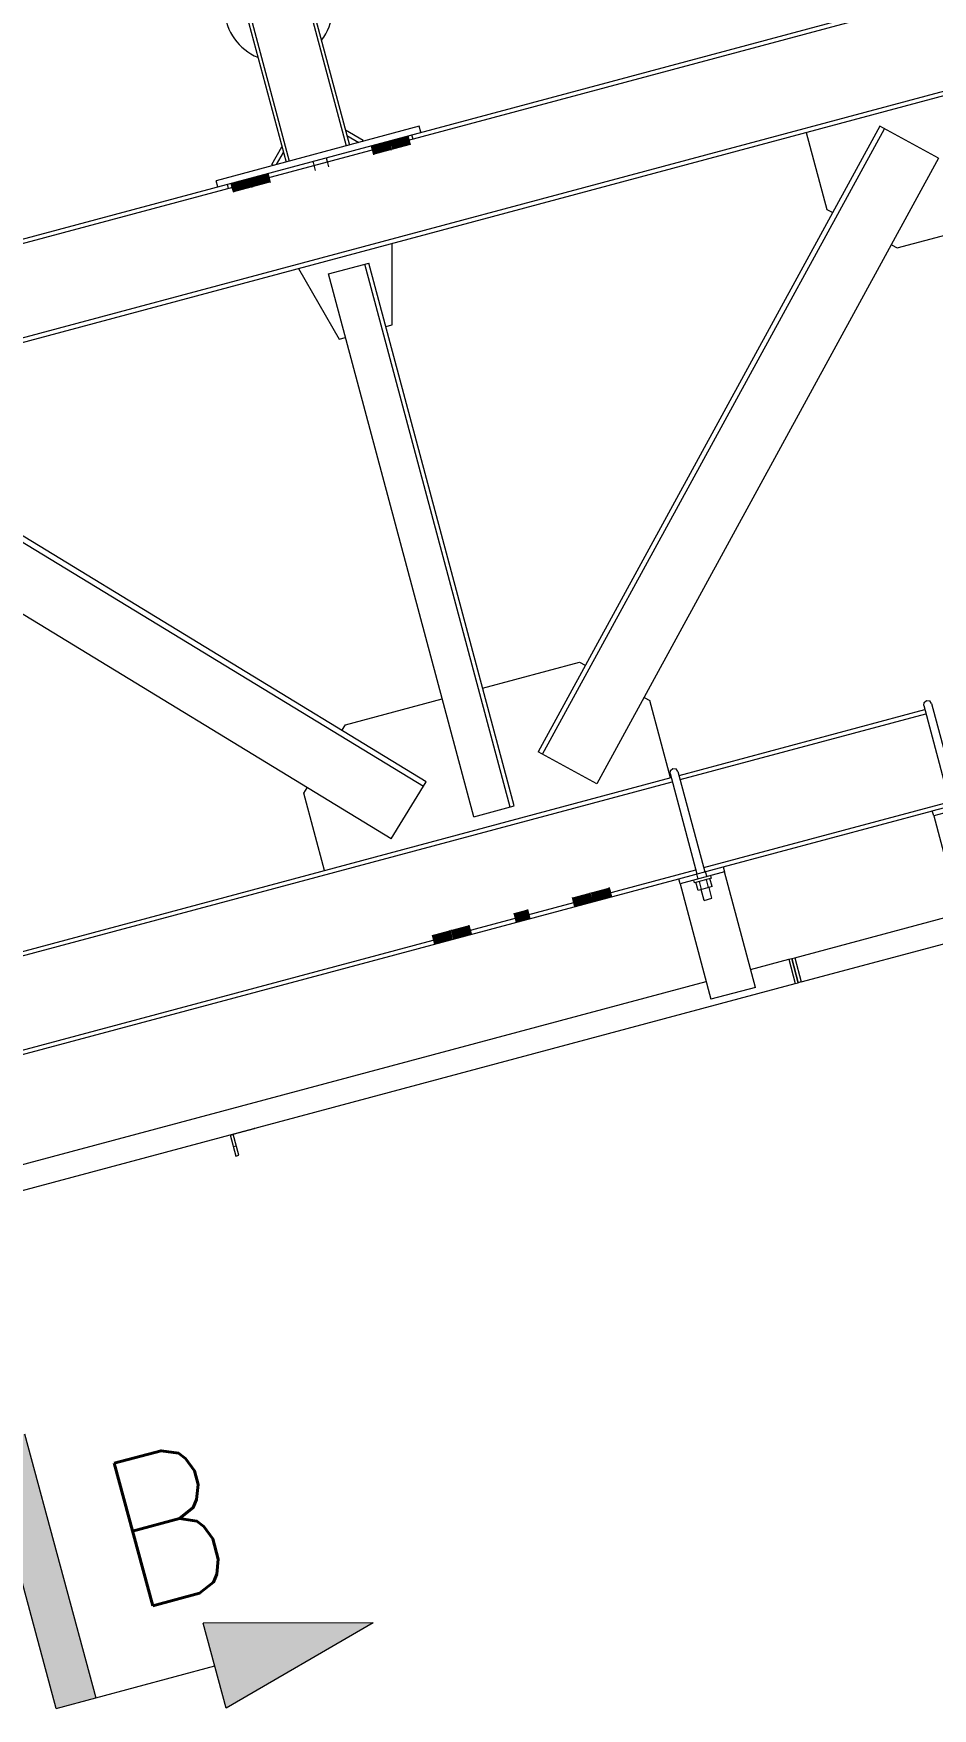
# Model space of a CAD drawing. Header units: millimetres. Extents: x -753 to 90, y 56274 to 56868.
# Drawn here: x -363.9 to -336.5, y 56698.4 to 56749.4 of the extents above; entities that cross this region are included whole.
import ezdxf

# ---------------------------------------------------------------- set-up
doc = ezdxf.new("R2010")
doc.units = ezdxf.units.MM
doc.linetypes.add('XKITLINE00', pattern=[0])
doc.linetypes.add('XKITLINE02', pattern=[4, 2, -2])
for name, color, linetype, lineweight in [('Corte', 7, 'Continuous', 0), ('Parafuso', 3, 'Continuous', 0), ('Peça', 2, 'Continuous', 0)]:
    doc.layers.add(name, color=color, linetype=linetype, lineweight=lineweight)
doc.styles.add('ROMANS', font='romans__.ttf')

# ---------------------------------------------------------------- blocks, each defined once
blk = doc.blocks.new('*A1309')
at = {"layer": 'Peça', "color": 1, "linetype": 'XKITLINE00', "lineweight": 0}
for p, q in [((-287.324, 56735.521), (-282.895, 56736.707)), ((-282.895, 56736.707), (-282.698, 56735.971)), ((-340.47, 56720.492), (-282.698, 56735.971)), ((-303.397, 56731.214), (-288.676, 56735.159)), ((-334.287, 56722.938), (-304.75, 56730.852)), ((-340.667, 56721.228), (-335.639, 56722.575)), ((-340.667, 56721.228), (-340.47, 56720.492))]:
    blk.add_line(p, q, dxfattribs=at)
blk = doc.blocks.new('*A1311')
at = {"layer": 'Peça', "color": 1, "linetype": 'XKITLINE00', "lineweight": 0}
for p, q in [((-344.195, 56726.782), (-336.709, 56728.788)), ((-344.161, 56726.655), (-336.675, 56728.661)), ((-366.757, 56720.737), (-344.436, 56726.718)), ((-366.723, 56720.61), (-344.402, 56726.59)), ((-343.442, 56723.973), (-335.956, 56725.979)), ((-342.853, 56723.995), (-336.477, 56725.703)), ((-366.004, 56717.928), (-343.684, 56723.909)), ((-365.97, 56717.801), (-344.205, 56723.632))]:
    blk.add_line(p, q, dxfattribs=at)
blk = doc.blocks.new('*A1312')
at = {"layer": 'Peça', "color": 1, "linetype": 'XKITLINE00', "lineweight": 0}
for p, q in [((-398.563, 56733.914), (-252.563, 56773.034)), ((-398.529, 56733.787), (-252.563, 56772.897)), ((-397.81, 56731.105), (-252.563, 56770.023)), ((-397.776, 56730.978), (-252.563, 56769.886))]:
    blk.add_line(p, q, dxfattribs=at)
blk = doc.blocks.new('*A1324')
at = {"layer": 'Parafuso'}
for points in [[(-357.807, 56744.669), (-357.848, 56744.823), (-357.308, 56744.968), (-357.266, 56744.814)], [(-357.774, 56744.546), (-357.807, 56744.669), (-357.266, 56744.814), (-357.233, 56744.691)], [(-357.226, 56744.824), (-357.267, 56744.979), (-356.726, 56745.124), (-356.685, 56744.969)], [(-357.193, 56744.702), (-357.226, 56744.824), (-356.685, 56744.969), (-356.652, 56744.847)]]:
    blk.add_hatch(color=7, dxfattribs=at).paths.add_polyline_path(points, flags=17)
at = {"layer": 'Parafuso', "color": 7, "linetype": 'XKITLINE00', "lineweight": 0}
for p, q in [((-357.848, 56744.823), (-357.807, 56744.669)), ((-357.308, 56744.968), (-357.266, 56744.814)), ((-357.267, 56744.979), (-357.226, 56744.824)), ((-357.266, 56744.814), (-357.233, 56744.691)), ((-357.226, 56744.824), (-357.193, 56744.702)), ((-356.726, 56745.124), (-356.685, 56744.969)), ((-356.685, 56744.969), (-356.652, 56744.847)), ((-357.807, 56744.669), (-357.774, 56744.546))]:
    blk.add_line(p, q, dxfattribs=at)
blk = doc.blocks.new('*A1325')
at = {"layer": 'Parafuso'}
for points in [[(-352.457, 56746.268), (-352.415, 56746.113), (-352.956, 56745.969), (-352.997, 56746.123)], [(-353.038, 56746.112), (-352.997, 56745.958), (-353.537, 56745.813), (-353.579, 56745.967)], [(-352.997, 56745.958), (-352.964, 56745.835), (-353.504, 56745.69), (-353.537, 56745.813)], [(-352.415, 56746.113), (-352.382, 56745.991), (-352.923, 56745.846), (-352.956, 56745.969)]]:
    blk.add_hatch(color=7, dxfattribs=at).paths.add_polyline_path(points, flags=17)
at = {"layer": 'Parafuso', "color": 7, "linetype": 'XKITLINE00', "lineweight": 0}
for p, q in [((-352.457, 56746.268), (-352.415, 56746.113)), ((-353.579, 56745.967), (-353.537, 56745.813)), ((-353.537, 56745.813), (-353.504, 56745.69)), ((-353.038, 56746.112), (-352.997, 56745.958)), ((-352.997, 56746.123), (-352.956, 56745.969)), ((-352.997, 56745.958), (-352.964, 56745.835)), ((-352.956, 56745.969), (-352.923, 56745.846)), ((-352.415, 56746.113), (-352.382, 56745.991))]:
    blk.add_line(p, q, dxfattribs=at)
blk = doc.blocks.new('*A1326')
at = {"layer": 'Parafuso', "color": 7, "linetype": 'XKITLINE02', "lineweight": 0}
for p, q in [((-355.355, 56745.491), (-355.314, 56745.337)), ((-355.355, 56745.491), (-355.314, 56745.337)), ((-355.314, 56745.337), (-355.281, 56745.214)), ((-355.314, 56745.337), (-355.281, 56745.214)), ((-354.95, 56745.6), (-354.908, 56745.445)), ((-354.95, 56745.6), (-354.908, 56745.445)), ((-354.908, 56745.445), (-354.875, 56745.323)), ((-354.908, 56745.445), (-354.875, 56745.323))]:
    blk.add_line(p, q, dxfattribs=at)
blk = doc.blocks.new('*A1335')
at = {"layer": 'Parafuso', "color": 7, "linetype": 'XKITLINE02', "lineweight": 0}
for p, q in [((-355.355, 56745.491), (-355.314, 56745.337)), ((-355.355, 56745.491), (-355.314, 56745.337)), ((-355.314, 56745.337), (-355.281, 56745.214)), ((-355.314, 56745.337), (-355.281, 56745.214)), ((-354.95, 56745.6), (-354.908, 56745.445)), ((-354.95, 56745.6), (-354.908, 56745.445)), ((-354.908, 56745.445), (-354.875, 56745.323)), ((-354.908, 56745.445), (-354.875, 56745.323))]:
    blk.add_line(p, q, dxfattribs=at)
blk = doc.blocks.new('*A1354')
at = {"layer": 'Parafuso'}
for points in [[(-351.678, 56721.796), (-351.711, 56721.918), (-351.171, 56722.063), (-351.138, 56721.941)], [(-351.637, 56721.641), (-351.678, 56721.796), (-351.138, 56721.941), (-351.096, 56721.786)], [(-351.097, 56721.951), (-351.13, 56722.074), (-350.589, 56722.219), (-350.556, 56722.096)], [(-351.056, 56721.797), (-351.097, 56721.951), (-350.556, 56722.096), (-350.515, 56721.942)]]:
    blk.add_hatch(color=7, dxfattribs=at).paths.add_polyline_path(points, flags=17)
at = {"layer": 'Parafuso', "color": 7, "linetype": 'XKITLINE00', "lineweight": 0}
for p, q in [((-351.678, 56721.796), (-351.711, 56721.918)), ((-351.637, 56721.641), (-351.678, 56721.796)), ((-351.138, 56721.941), (-351.171, 56722.063)), ((-351.096, 56721.786), (-351.138, 56721.941)), ((-351.097, 56721.951), (-351.13, 56722.074)), ((-351.056, 56721.797), (-351.097, 56721.951)), ((-350.556, 56722.096), (-350.589, 56722.219)), ((-350.515, 56721.942), (-350.556, 56722.096))]:
    blk.add_line(p, q, dxfattribs=at)
blk = doc.blocks.new('*A1371')
at = {"layer": 'Peça', "color": 1, "linetype": 'XKITLINE00', "lineweight": 0}
for p, q in [((-342.015, 56720.867), (-340.851, 56721.179)), ((-340.851, 56721.179), (-340.654, 56720.443)), ((-386.601, 56708.132), (-340.654, 56720.443)), ((-364.577, 56714.822), (-343.367, 56720.505)), ((-380.708, 56710.5), (-365.929, 56714.459)), ((-386.798, 56708.868), (-382.06, 56710.137)), ((-386.798, 56708.868), (-386.601, 56708.132))]:
    blk.add_line(p, q, dxfattribs=at)
blk = doc.blocks.new('*A1383')
at = {"layer": 'Peça', "color": 1, "linetype": 'XKITLINE00', "lineweight": 0}
for p, q in [((-354.876, 56742.058), (-353.649, 56742.387)), ((-349.341, 56725.818), (-353.771, 56742.354)), ((-349.218, 56725.85), (-353.649, 56742.387)), ((-350.445, 56725.522), (-354.876, 56742.058)), ((-350.445, 56725.522), (-349.218, 56725.85))]:
    blk.add_line(p, q, dxfattribs=at)
blk = doc.blocks.new('*A1691')
at = {"layer": 'Peça', "color": 1, "linetype": 'XKITLINE00', "lineweight": 0}
for p, q in [((-357.871, 56715.83), (-357.698, 56715.184)), ((-357.867, 56715.816), (-357.775, 56715.841)), ((-357.778, 56715.853), (-357.134, 56716.026)), ((-357.606, 56715.209), (-357.778, 56715.853)), ((-357.134, 56716.026), (-357.135, 56716.027)), ((-357.775, 56715.474), (-357.683, 56715.499)), ((-357.698, 56715.184), (-357.606, 56715.209))]:
    blk.add_line(p, q, dxfattribs=at)
blk = doc.blocks.new('*A1725')
at = {"layer": 'Parafuso'}
for points in [[(-346.319, 56723.363), (-346.286, 56723.24), (-346.827, 56723.096), (-346.86, 56723.218)], [(-346.901, 56723.207), (-346.868, 56723.085), (-347.409, 56722.94), (-347.441, 56723.062)], [(-346.868, 56723.085), (-346.826, 56722.93), (-347.367, 56722.785), (-347.409, 56722.94)], [(-346.286, 56723.24), (-346.245, 56723.086), (-346.786, 56722.941), (-346.827, 56723.096)]]:
    blk.add_hatch(color=7, dxfattribs=at).paths.add_polyline_path(points, flags=17)
at = {"layer": 'Parafuso', "color": 7, "linetype": 'XKITLINE00', "lineweight": 0}
for p, q in [((-346.286, 56723.24), (-346.319, 56723.363)), ((-347.409, 56722.94), (-347.441, 56723.062)), ((-347.367, 56722.785), (-347.409, 56722.94)), ((-346.868, 56723.085), (-346.901, 56723.207)), ((-346.826, 56722.93), (-346.868, 56723.085)), ((-346.827, 56723.096), (-346.86, 56723.218)), ((-346.786, 56722.941), (-346.827, 56723.096)), ((-346.245, 56723.086), (-346.286, 56723.24))]:
    blk.add_line(p, q, dxfattribs=at)
blk = doc.blocks.new('*A1726')
at = {"layer": 'Parafuso'}
for points in [[(-348.812, 56722.695), (-348.78, 56722.572), (-349.185, 56722.464), (-349.218, 56722.586)], [(-348.812, 56722.695), (-348.78, 56722.572), (-349.185, 56722.464), (-349.218, 56722.586)], [(-348.78, 56722.572), (-348.738, 56722.418), (-349.144, 56722.309), (-349.185, 56722.464)], [(-348.78, 56722.572), (-348.738, 56722.418), (-349.144, 56722.309), (-349.185, 56722.464)]]:
    blk.add_hatch(color=7, dxfattribs=at).paths.add_polyline_path(points, flags=17)
at = {"layer": 'Parafuso', "color": 7, "linetype": 'XKITLINE00', "lineweight": 0}
for p, q in [((-349.185, 56722.464), (-349.218, 56722.586)), ((-349.185, 56722.464), (-349.218, 56722.586)), ((-349.144, 56722.309), (-349.185, 56722.464)), ((-349.144, 56722.309), (-349.185, 56722.464)), ((-348.78, 56722.572), (-348.812, 56722.695)), ((-348.78, 56722.572), (-348.812, 56722.695)), ((-348.738, 56722.418), (-348.78, 56722.572)), ((-348.738, 56722.418), (-348.78, 56722.572))]:
    blk.add_line(p, q, dxfattribs=at)
blk = doc.blocks.new('*A1727')
at = {"layer": 'Parafuso'}
for points in [[(-348.812, 56722.695), (-348.78, 56722.572), (-349.185, 56722.464), (-349.218, 56722.586)], [(-348.812, 56722.695), (-348.78, 56722.572), (-349.185, 56722.464), (-349.218, 56722.586)], [(-348.78, 56722.572), (-348.738, 56722.418), (-349.144, 56722.309), (-349.185, 56722.464)], [(-348.78, 56722.572), (-348.738, 56722.418), (-349.144, 56722.309), (-349.185, 56722.464)]]:
    blk.add_hatch(color=7, dxfattribs=at).paths.add_polyline_path(points, flags=17)
at = {"layer": 'Parafuso', "color": 7, "linetype": 'XKITLINE00', "lineweight": 0}
for p, q in [((-349.218, 56722.586), (-349.185, 56722.464)), ((-349.218, 56722.586), (-349.185, 56722.464)), ((-349.185, 56722.464), (-349.144, 56722.309)), ((-349.185, 56722.464), (-349.144, 56722.309)), ((-348.812, 56722.695), (-348.78, 56722.572)), ((-348.812, 56722.695), (-348.78, 56722.572)), ((-348.78, 56722.572), (-348.738, 56722.418)), ((-348.78, 56722.572), (-348.738, 56722.418))]:
    blk.add_line(p, q, dxfattribs=at)
blk = doc.blocks.new('*A1735')
at = {"layer": 'Parafuso', "color": 7, "linetype": 'XKITLINE02', "lineweight": 0}
for p, q in [((-352.342, 56746.299), (-352.307, 56746.171)), ((-352.747, 56746.19), (-352.713, 56746.063)), ((-357.963, 56744.792), (-357.929, 56744.665)), ((-357.558, 56744.901), (-357.523, 56744.774))]:
    blk.add_line(p, q, dxfattribs=at)
blk = doc.blocks.new('*A1736')
at = {"layer": 'Parafuso', "color": 7, "linetype": 'XKITLINE02', "lineweight": 0}
for p, q in [((-352.342, 56746.299), (-352.307, 56746.171)), ((-352.747, 56746.19), (-352.713, 56746.063)), ((-357.963, 56744.792), (-357.929, 56744.665)), ((-357.558, 56744.901), (-357.523, 56744.774))]:
    blk.add_line(p, q, dxfattribs=at)
blk = doc.blocks.new('*A1738')
at = {"layer": 'Peça', "color": 1, "linetype": 'XKITLINE00', "lineweight": 0}
for p, q in [((-358.031, 56760.154), (-358.128, 56760.128)), ((-358.128, 56760.128), (-354.332, 56745.962)), ((-358.031, 56760.154), (-354.236, 56745.988)), ((-359.963, 56759.636), (-359.867, 56759.662)), ((-359.963, 56759.636), (-356.168, 56745.47)), ((-359.867, 56759.662), (-356.071, 56745.496)), ((-359.739, 56759.184), (-358, 56759.65))]:
    blk.add_line(p, q, dxfattribs=at)
blk = doc.blocks.new('*A1739')
at = {"layer": 'Peça', "color": 1, "linetype": 'XKITLINE00', "lineweight": 0}
for p, q in [((-352.111, 56746.557), (-358.293, 56744.901)), ((-352.062, 56746.374), (-352.111, 56746.557)), ((-358.243, 56744.717), (-358.293, 56744.901))]:
    blk.add_line(p, q, dxfattribs=at)
blk = doc.blocks.new('*A1740')
at = {"layer": 'Peça', "color": 1, "linetype": 'XKITLINE00', "lineweight": 0}
for start, end in [(322.6823, 26.3736), (183.6257, 247.317)]:
    blk.add_arc((-356.395, 56750.182), 1.65, start, end, dxfattribs=at)
blk = doc.blocks.new('*A1741')
at = {"layer": 'Peça', "color": 1, "linetype": 'XKITLINE00', "lineweight": 0}
for p, q in [((-354.36, 56746.452), (-353.818, 56746.139)), ((-354.313, 56746.278), (-353.946, 56746.066)), ((-356.605, 56745.392), (-356.292, 56745.934)), ((-356.458, 56745.393), (-356.245, 56745.761)), ((-353.818, 56746.139), (-353.844, 56746.093)), ((-356.559, 56745.366), (-356.605, 56745.392))]:
    blk.add_line(p, q, dxfattribs=at)
blk = doc.blocks.new('*A1755')
at = {"layer": 'Peça', "color": 1, "linetype": 'XKITLINE00', "lineweight": 0}
for p, q in [((-371.51, 56736.143), (-370.449, 56737.886)), ((-370.532, 56737.75), (-351.984, 56726.454)), ((-351.902, 56726.589), (-370.449, 56737.886)), ((-352.963, 56724.847), (-371.51, 56736.143)), ((-352.963, 56724.847), (-351.902, 56726.589))]:
    blk.add_line(p, q, dxfattribs=at)
blk = doc.blocks.new('*A1759')
at = {"layer": 'Peça', "color": 1, "linetype": 'XKITLINE00', "lineweight": 0}
for p, q in [((-338.075, 56746.56), (-348.49, 56727.504)), ((-348.351, 56727.427), (-337.936, 56746.484)), ((-336.285, 56745.582), (-338.075, 56746.56)), ((-336.285, 56745.582), (-346.7, 56726.525)), ((-346.7, 56726.525), (-348.49, 56727.504))]:
    blk.add_line(p, q, dxfattribs=at)
blk = doc.blocks.new('*A1761')
at = {"layer": 'Peça', "color": 1, "linetype": 'XKITLINE00', "lineweight": 0}
for p, q in [((-352.938, 56740.507), (-352.938, 56742.992)), ((-355.793, 56742.227), (-354.551, 56740.075)), ((-354.551, 56740.075), (-354.358, 56740.127)), ((-353.131, 56740.455), (-352.938, 56740.507))]:
    blk.add_line(p, q, dxfattribs=at)
blk = doc.blocks.new('*A1762')
at = {"layer": 'Peça', "color": 1, "linetype": 'XKITLINE00', "lineweight": 0}
for p, q in [((-329.146, 56746.848), (-329.775, 56749.198)), ((-329.25, 56746.678), (-329.146, 56746.848)), ((-340.319, 56746.373), (-339.689, 56744.023)), ((-333.368, 56743.973), (-330.415, 56744.765)), ((-330.415, 56744.765), (-330.311, 56744.935)), ((-339.689, 56744.023), (-339.514, 56743.928)), ((-337.548, 56742.853), (-334.595, 56743.645)), ((-337.724, 56742.949), (-337.548, 56742.853))]:
    blk.add_line(p, q, dxfattribs=at)
blk = doc.blocks.new('*A1763')
at = {"layer": 'Peça', "color": 1, "linetype": 'XKITLINE00', "lineweight": 0}
for p, q in [((-350.18, 56729.441), (-347.227, 56730.232)), ((-347.227, 56730.232), (-347.051, 56730.136)), ((-354.36, 56728.321), (-351.407, 56729.112)), ((-345.261, 56729.158), (-345.086, 56729.062)), ((-344.456, 56726.712), (-345.086, 56729.062)), ((-354.464, 56728.15), (-354.36, 56728.321)), ((-355.629, 56726.237), (-355.525, 56726.408)), ((-354.999, 56723.887), (-355.629, 56726.237))]:
    blk.add_line(p, q, dxfattribs=at)
blk = doc.blocks.new('*A1843')
at = {"layer": 'Peça', "color": 1, "linetype": 'XKITLINE00', "lineweight": 0}
for p, q in [((-343.613, 56723.28), (-343.679, 56723.525)), ((-343.189, 56723.394), (-343.613, 56723.28)), ((-343.507, 56723.308), (-343.573, 56723.554)), ((-343.295, 56723.365), (-343.361, 56723.611)), ((-343.189, 56723.394), (-343.254, 56723.639))]:
    blk.add_line(p, q, dxfattribs=at)
blk = doc.blocks.new('*A1844')
at = {"layer": 'Peça', "color": 1, "linetype": 'XKITLINE00', "lineweight": 0}
for p, q in [((-343.728, 56723.512), (-343.748, 56723.589)), ((-343.206, 56723.652), (-343.728, 56723.512)), ((-343.206, 56723.652), (-343.227, 56723.729))]:
    blk.add_line(p, q, dxfattribs=at)
blk = doc.blocks.new('*A1845')
at = {"layer": 'Peça', "color": 1, "linetype": 'XKITLINE00', "lineweight": 0}
for p, q in [((-344.469, 56726.839), (-344.456, 56726.934)), ((-344.456, 56726.934), (-344.38, 56726.992)), ((-344.38, 56726.992), (-344.286, 56726.979)), ((-344.227, 56726.904), (-344.286, 56726.979)), ((-344.227, 56726.904), (-343.408, 56723.846)), ((-344.469, 56726.839), (-343.65, 56723.781)), ((-343.434, 56722.975), (-343.522, 56723.304)), ((-343.192, 56723.04), (-343.28, 56723.369)), ((-343.434, 56722.975), (-343.192, 56723.04))]:
    blk.add_line(p, q, dxfattribs=at)
blk = doc.blocks.new('*A1848')
at = {"layer": 'Peça', "color": 1, "linetype": 'XKITLINE00', "lineweight": 0}
for p, q in [((-336.741, 56728.909), (-336.729, 56729.004)), ((-336.741, 56728.909), (-335.922, 56725.852)), ((-336.729, 56729.004), (-336.653, 56729.062)), ((-336.653, 56729.062), (-336.558, 56729.05)), ((-336.5, 56728.974), (-336.558, 56729.05)), ((-336.5, 56728.974), (-335.681, 56725.917)), ((-335.706, 56725.046), (-335.794, 56725.375)), ((-335.465, 56725.11), (-335.553, 56725.44)), ((-335.706, 56725.046), (-335.465, 56725.11))]:
    blk.add_line(p, q, dxfattribs=at)
blk = doc.blocks.new('*A1849')
at = {"layer": 'Parafuso', "color": 7, "linetype": 'XKITLINE02', "lineweight": 0}
for p, q in [((-343.664, 56723.778), (-343.623, 56723.623)), ((-343.394, 56723.85), (-343.352, 56723.695))]:
    blk.add_line(p, q, dxfattribs=at)
blk = doc.blocks.new('*A1850')
at = {"layer": 'Parafuso', "color": 7, "linetype": 'XKITLINE02', "lineweight": 0}
for p, q in [((-343.664, 56723.778), (-343.623, 56723.623)), ((-343.394, 56723.85), (-343.352, 56723.696))]:
    blk.add_line(p, q, dxfattribs=at)
blk = doc.blocks.new('*A1851')
at = {"layer": 'Peça', "color": 1, "linetype": 'XKITLINE00', "lineweight": 0}
for p, q in [((-344.205, 56723.633), (-342.853, 56723.995)), ((-342.811, 56723.84), (-344.164, 56723.478)), ((-342.853, 56723.995), (-342.811, 56723.84)), ((-341.869, 56720.324), (-342.811, 56723.84)), ((-344.164, 56723.478), (-344.205, 56723.633)), ((-344.164, 56723.478), (-343.222, 56719.962)), ((-341.869, 56720.324), (-343.222, 56719.962))]:
    blk.add_line(p, q, dxfattribs=at)
blk = doc.blocks.new('*A1853')
at = {"layer": 'Peça', "color": 1, "linetype": 'XKITLINE00', "lineweight": 0}
for p, q in [((-336.478, 56725.703), (-335.125, 56726.065)), ((-335.084, 56725.911), (-336.436, 56725.549)), ((-335.125, 56726.065), (-335.084, 56725.911)), ((-334.142, 56722.395), (-335.084, 56725.911)), ((-336.436, 56725.549), (-336.478, 56725.703)), ((-336.436, 56725.549), (-335.494, 56722.033)), ((-334.142, 56722.395), (-335.494, 56722.033))]:
    blk.add_line(p, q, dxfattribs=at)
blk = doc.blocks.new('*A1855')
at = {"layer": 'Peça', "color": 1, "linetype": 'XKITLINE00', "lineweight": 0}
for p, q in [((-340.759, 56721.203), (-340.667, 56721.228)), ((-340.562, 56720.467), (-340.759, 56721.203)), ((-340.47, 56720.492), (-340.562, 56720.467))]:
    blk.add_line(p, q, dxfattribs=at)
blk = doc.blocks.new('*A1856')
at = {"layer": 'Peça', "color": 1, "linetype": 'XKITLINE00', "lineweight": 0}
for p, q in [((-340.851, 56721.179), (-340.759, 56721.203)), ((-340.759, 56721.203), (-340.562, 56720.467)), ((-340.654, 56720.443), (-340.562, 56720.467))]:
    blk.add_line(p, q, dxfattribs=at)
blk = doc.blocks.new('*A2198')
at = {"layer": 'Corte'}
for points in [[(-364.135, 56706.724), (-361.961, 56698.68), (-365.342, 56706.398)], [(-361.961, 56698.68), (-363.167, 56698.353), (-365.342, 56706.398)], [(-353.514, 56700.963), (-357.991, 56698.365), (-358.69, 56700.951)]]:
    blk.add_hatch(color=6, dxfattribs=at).paths.add_polyline_path(points, flags=17)
at = {"layer": 'Corte', "color": 6, "linetype": 'XKITLINE00', "lineweight": 0}
for p, q in [((-364.135, 56706.724), (-361.961, 56698.68)), ((-363.167, 56698.353), (-365.342, 56706.398)), ((-353.514, 56700.963), (-358.69, 56700.951)), ((-357.991, 56698.365), (-358.69, 56700.951)), ((-353.514, 56700.963), (-357.991, 56698.365)), ((-363.167, 56698.353), (-358.341, 56699.658))]:
    blk.add_line(p, q, dxfattribs=at)
at = {"layer": 'Corte', "color": 4, "style": 'ROMANS', "width": 0.85}
blk.add_text('B', height=4.5, rotation=15.1261, dxfattribs=at).set_placement((-360.859, 56701.308))

msp = doc.modelspace()

# ---------------------------------------------------------------- block references
at = {"lineweight": 0}
for name in ['*A1312', '*A1738', '*A1311', '*A1740', '*A1762', '*A1739', '*A1735', '*A1736', '*A1741', '*A1325', '*A1759', '*A1326', '*A1335', '*A1324', '*A1761', '*A1383', '*A1755', '*A1309', '*A1763', '*A1848', '*A1845', '*A1853', '*A1851', '*A1849', '*A1850', '*A1725', '*A1844', '*A1843', '*A1726', '*A1727', '*A1354', '*A1855', '*A1371', '*A1856', '*A1691']:
    msp.add_blockref(name, (0, 0), dxfattribs=at)
at = {"layer": 'Corte', "lineweight": 0}
msp.add_blockref('*A2198', (0, 0), dxfattribs=at)

doc.saveas('drawing.dxf')
